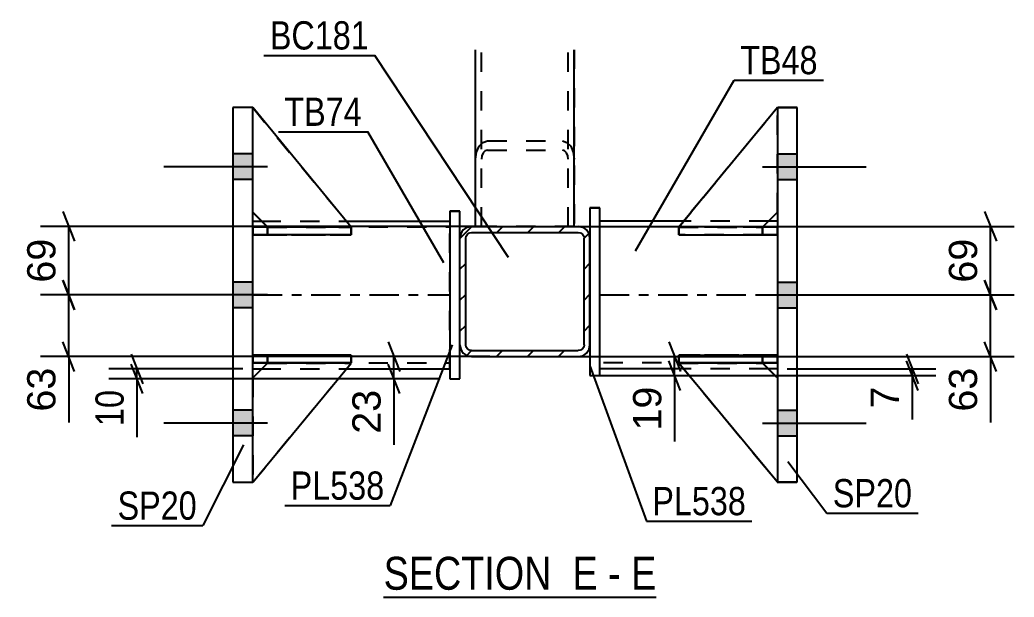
# Model space of a CAD drawing. Header units: millimetres. Extents: x 0 to 841, y 0 to 594.
# Drawn here: x 150.9 to 251.7, y 130.9 to 189.4 of the extents above; entities that cross this region are included whole.
import ezdxf

# ---------------------------------------------------------------- set-up
doc = ezdxf.new("R2010")
doc.units = ezdxf.units.MM
doc.linetypes.add('DXK_LINE_DOT2', pattern=[3.9198, 1.9599, -1.9599])
doc.linetypes.add('DXK_LINE_DOT3', pattern=[5.9187, 2.979, -0.9799, 0.9799, -0.9799])
doc.styles.add('Arial', font='ARIAL.TTF', dxfattribs={"height": 0.2})
doc.styles.add('Arial Narrow', font='ARIALN.TTF', dxfattribs={"height": 0.2})

# ---------------------------------------------------------------- blocks, each defined once
blk = doc.blocks.new('Unknown-318892525-48 - 3284')
at = {"color": 6, "linetype": 'Continuous'}
blk.add_line((187.8, 130.89), (215.44, 130.89), dxfattribs=at)
at = {"color": 0, "linetype": 'Continuous'}
for points in [[(205.9, 131.64), (205.9, 135.14), (187.8, 135.14), (187.8, 131.64)], [(209.51, 131.64), (209.51, 135.14), (206.95, 135.14), (206.95, 131.64)], [(211.84, 131.64), (211.84, 135.14), (210.56, 135.14), (210.56, 131.64)], [(215.44, 131.64), (215.44, 135.14), (212.89, 135.14), (212.89, 131.64)]]:
    blk.add_wipeout(points, dxfattribs=at)
at = {"color": 7, "linetype": 'Continuous', "style": 'Arial Narrow'}
for s, p in [('SECTION ', (187.8, 131.64)), ('E', (206.95, 131.64)), ('E', (212.89, 131.64)), ('-', (210.56, 131.64))]:
    blk.add_text(s, height=3.34, dxfattribs=at).set_placement(p)
blk = doc.blocks.new('Part-318892525-3475 - 3284')
at = {"color": 2, "linetype": 'Continuous'}
for p, q in [((194.52, 170.04), (195.52, 170.04)), ((194.52, 170.04), (194.52, 153.04)), ((195.52, 153.04), (195.52, 170.04)), ((194.52, 153.04), (195.52, 153.04))]:
    blk.add_line(p, q, dxfattribs=at)
at = {"color": 7, "linetype": 'DXK_LINE_DOT2'}
for p, q in [((195.52, 170.04), (194.52, 170.04)), ((194.52, 153.04), (195.52, 153.04))]:
    blk.add_line(p, q, dxfattribs=at)
blk = doc.blocks.new('Part-318892525-3411 - 3284')
at = {"color": 2, "linetype": 'Continuous'}
for p, q in [((176.02, 154.63), (174.52, 153.13)), ((174.52, 142.54), (184.52, 154.63)), ((184.52, 154.63), (176.02, 154.63)), ((176.02, 154.63), (176.02, 154.63)), ((184.52, 154.63), (184.52, 154.63))]:
    blk.add_line(p, q, dxfattribs=at)
at = {"color": 7, "linetype": 'DXK_LINE_DOT2'}
for p, q in [((174.52, 153.13), (176.02, 154.63)), ((174.52, 142.54), (184.52, 154.63)), ((176.02, 154.63), (184.52, 154.63)), ((174.52, 153.13), (174.52, 142.54))]:
    blk.add_line(p, q, dxfattribs=at)
blk = doc.blocks.new('Part-318892525-3443 - 3284')
at = {"color": 2, "linetype": 'Continuous'}
for p, q in [((227.72, 180.54), (229.72, 180.54)), ((227.72, 180.54), (227.72, 180.54)), ((227.72, 180.54), (227.72, 142.54)), ((229.72, 180.54), (229.72, 180.54)), ((229.72, 142.54), (229.72, 180.54)), ((229.72, 142.54), (227.72, 142.54))]:
    blk.add_line(p, q, dxfattribs=at)
at = {"color": 7, "linetype": 'DXK_LINE_DOT2'}
for p, q in [((229.72, 180.54), (227.72, 180.54)), ((227.72, 142.54), (227.72, 142.54)), ((227.72, 142.54), (229.72, 142.54)), ((229.72, 142.54), (229.72, 142.54))]:
    blk.add_line(p, q, dxfattribs=at)
blk = doc.blocks.new('Bolt-318892525-3306 - 3284')
at = {"linetype": 'Continuous'}
for points in [[(174.52, 173.24), (174.52, 175.84), (172.52, 175.84), (172.52, 173.24)], [(174.52, 173.24), (174.52, 175.84), (172.52, 175.84), (172.52, 173.24)], [(174.52, 173.24), (174.52, 175.84), (172.52, 175.84), (172.52, 173.24)], [(174.52, 160.24), (174.52, 162.84), (172.52, 162.84), (172.52, 160.24)], [(174.52, 160.24), (174.52, 162.84), (172.52, 162.84), (172.52, 160.24)], [(174.52, 147.24), (174.52, 149.84), (172.52, 149.84), (172.52, 147.24)], [(174.52, 147.24), (174.52, 149.84), (172.52, 149.84), (172.52, 147.24)], [(174.52, 147.24), (174.52, 149.84), (172.52, 149.84), (172.52, 147.24)]]:
    blk.add_hatch(color=1, dxfattribs=at).paths.add_polyline_path(points)
at = {"color": 1, "linetype": 'Continuous'}
for p, q in [((174.52, 175.84), (172.52, 175.84)), ((174.52, 175.84), (172.52, 175.84)), ((174.52, 175.84), (172.52, 175.84)), ((176.02, 174.54), (165.52, 174.54)), ((176.02, 174.54), (165.52, 174.54)), ((176.02, 174.54), (165.52, 174.54)), ((174.52, 173.24), (172.52, 173.24)), ((174.52, 173.24), (172.52, 173.24)), ((174.52, 173.24), (172.52, 173.24)), ((174.52, 162.84), (172.52, 162.84)), ((174.52, 162.84), (172.52, 162.84)), ((176.02, 161.54), (165.52, 161.54)), ((176.02, 161.54), (165.52, 161.54)), ((174.52, 160.24), (172.52, 160.24)), ((174.52, 160.24), (172.52, 160.24)), ((174.52, 149.84), (172.52, 149.84)), ((174.52, 149.84), (172.52, 149.84)), ((174.52, 149.84), (172.52, 149.84)), ((176.02, 148.54), (165.52, 148.54)), ((176.02, 148.54), (165.52, 148.54)), ((176.02, 148.54), (165.52, 148.54)), ((174.52, 147.24), (172.52, 147.24)), ((174.52, 147.24), (172.52, 147.24)), ((174.52, 147.24), (172.52, 147.24))]:
    blk.add_line(p, q, dxfattribs=at)
blk = doc.blocks.new('Part-318892525-3425 - 3284')
at = {"color": 2, "linetype": 'Continuous'}
for p, q in [((174.52, 180.54), (174.52, 180.54)), ((174.52, 180.54), (174.52, 180.54)), ((184.52, 168.43), (174.52, 180.54)), ((176.01, 168.44), (174.52, 169.93)), ((183.27, 168.43), (184.52, 168.43)), ((184.52, 168.43), (184.52, 168.43))]:
    blk.add_line(p, q, dxfattribs=at)
at = {"color": 7, "linetype": 'DXK_LINE_DOT2'}
for p, q in [((174.52, 169.93), (174.52, 180.54)), ((174.52, 180.54), (184.52, 168.43)), ((176.02, 168.43), (174.52, 169.93)), ((176.02, 168.43), (176.01, 168.44)), ((184.52, 168.43), (176.02, 168.43)), ((176.02, 168.43), (176.02, 168.43)), ((176.02, 168.43), (183.27, 168.43))]:
    blk.add_line(p, q, dxfattribs=at)
blk = doc.blocks.new('Bolt-318892525-3307 - 3284')
at = {"linetype": 'Continuous'}
for points in [[(229.72, 173.24), (229.72, 175.84), (227.72, 175.84), (227.72, 173.24)], [(229.72, 173.24), (229.72, 175.84), (227.72, 175.84), (227.72, 173.24)], [(229.72, 173.24), (229.72, 175.84), (227.72, 175.84), (227.72, 173.24)], [(229.72, 160.24), (229.72, 162.84), (227.72, 162.84), (227.72, 160.24)], [(229.72, 160.24), (229.72, 162.84), (227.72, 162.84), (227.72, 160.24)], [(229.72, 147.24), (229.72, 149.84), (227.72, 149.84), (227.72, 147.24)], [(229.72, 147.24), (229.72, 149.84), (227.72, 149.84), (227.72, 147.24)], [(229.72, 147.24), (229.72, 149.84), (227.72, 149.84), (227.72, 147.24)]]:
    blk.add_hatch(color=1, dxfattribs=at).paths.add_polyline_path(points)
at = {"color": 1, "linetype": 'Continuous'}
for p, q in [((227.72, 175.84), (229.72, 175.84)), ((227.72, 175.84), (229.72, 175.84)), ((227.72, 175.84), (229.72, 175.84)), ((226.22, 174.54), (236.72, 174.54)), ((226.22, 174.54), (236.72, 174.54)), ((226.22, 174.54), (236.72, 174.54)), ((227.72, 173.24), (229.72, 173.24)), ((227.72, 173.24), (229.72, 173.24)), ((227.72, 173.24), (229.72, 173.24)), ((227.72, 162.84), (229.72, 162.84)), ((227.72, 162.84), (229.72, 162.84)), ((226.22, 161.54), (236.72, 161.54)), ((226.22, 161.54), (236.72, 161.54)), ((227.72, 160.24), (229.72, 160.24)), ((227.72, 160.24), (229.72, 160.24)), ((227.72, 149.84), (229.72, 149.84)), ((227.72, 149.84), (229.72, 149.84)), ((227.72, 149.84), (229.72, 149.84)), ((226.22, 148.54), (236.72, 148.54)), ((226.22, 148.54), (236.72, 148.54)), ((226.22, 148.54), (236.72, 148.54)), ((227.72, 147.24), (229.72, 147.24)), ((227.72, 147.24), (229.72, 147.24)), ((227.72, 147.24), (229.72, 147.24))]:
    blk.add_line(p, q, dxfattribs=at)
blk = doc.blocks.new('Part-318892525-3420 - 3284')
at = {"color": 7, "linetype": 'DXK_LINE_DOT2'}
for p, q in [((217.72, 167.64), (217.72, 168.44)), ((217.72, 168.44), (226.22, 168.44)), ((227.72, 168.44), (217.72, 168.44)), ((226.22, 167.64), (226.22, 168.44)), ((226.22, 168.44), (227.72, 168.44)), ((227.72, 167.64), (227.72, 168.44)), ((227.72, 167.64), (227.72, 168.44)), ((227.72, 168.44), (227.72, 168.44)), ((226.22, 167.64), (217.72, 167.64)), ((217.72, 167.64), (227.72, 167.64)), ((227.72, 167.64), (226.22, 167.64)), ((227.72, 167.64), (227.72, 167.64))]:
    blk.add_line(p, q, dxfattribs=at)
blk = doc.blocks.new('Part-318892525-3318 - 3284')
at = {"linetype": 'Continuous'}
h = blk.add_hatch(dxfattribs=at)
h.set_pattern_fill('', scale=0.7, style=0, pattern_type=0)
h.set_pattern_definition([(45, (196.723, 168.4853), (-1.57154, 1.57154), [])])
h.paths.add_polyline_path([(207.52, 168.49), (196.72, 168.49), (196.26, 168.39), (195.87, 168.13), (195.61, 167.74), (195.52, 167.29), (195.52, 156.49), (195.61, 156.03), (195.87, 155.64), (196.26, 155.38), (196.72, 155.29), (207.52, 155.29), (207.98, 155.38), (208.37, 155.64), (208.63, 156.03), (208.72, 156.49), (208.72, 167.29), (208.63, 167.74), (208.37, 168.13), (207.98, 168.39)])
h.paths.add_polyline_path([(208.08, 167.51), (208.12, 167.29), (208.12, 156.49), (208.08, 156.26), (207.95, 156.06), (207.75, 155.93), (207.52, 155.89), (196.72, 155.89), (196.49, 155.93), (196.3, 156.06), (196.17, 156.26), (196.12, 156.49), (196.12, 167.29), (196.17, 167.51), (196.3, 167.71), (196.49, 167.84), (196.72, 167.89), (207.52, 167.89), (207.75, 167.84), (207.95, 167.71)])
at = {"color": 2, "linetype": 'Continuous'}
for p, q in [((196.72, 168.49), (196.26, 168.39)), ((196.72, 168.49), (207.52, 168.49)), ((207.98, 168.39), (207.52, 168.49)), ((195.61, 167.74), (195.52, 167.29)), ((196.12, 167.29), (196.17, 167.51)), ((196.17, 167.51), (196.3, 167.71)), ((196.3, 167.71), (196.49, 167.84)), ((196.49, 167.84), (196.72, 167.89)), ((196.72, 167.89), (207.52, 167.89)), ((207.52, 167.89), (207.75, 167.84)), ((207.75, 167.84), (207.95, 167.71)), ((207.95, 167.71), (208.08, 167.51)), ((208.08, 167.51), (208.12, 167.29)), ((208.72, 167.29), (208.63, 167.74)), ((195.52, 156.49), (195.52, 167.29)), ((196.12, 156.49), (196.12, 167.29)), ((208.12, 156.49), (208.12, 167.29)), ((208.72, 156.49), (208.72, 167.29)), ((195.52, 156.49), (195.61, 156.03)), ((196.17, 156.26), (196.12, 156.49)), ((196.3, 156.06), (196.17, 156.26)), ((208.08, 156.26), (207.95, 156.06)), ((208.12, 156.49), (208.08, 156.26)), ((208.63, 156.03), (208.72, 156.49)), ((196.26, 155.38), (196.72, 155.29)), ((196.49, 155.93), (196.3, 156.06)), ((196.72, 155.89), (196.49, 155.93)), ((196.72, 155.89), (207.52, 155.89)), ((196.72, 155.29), (207.52, 155.29)), ((207.75, 155.93), (207.52, 155.89)), ((207.52, 155.29), (207.98, 155.38)), ((207.95, 156.06), (207.75, 155.93))]:
    blk.add_line(p, q, dxfattribs=at)
for centre, start, end in [((196.72, 167.29), 112.5, 157.5), ((207.52, 167.29), 22.5, 67.5), ((196.72, 156.49), 202.5, 247.5), ((207.52, 156.49), 292.5, 337.5)]:
    blk.add_arc(centre, 1.2, start, end, dxfattribs=at)
blk = doc.blocks.new('Part-318892525-3410 - 3284')
at = {"color": 7, "linetype": 'DXK_LINE_DOT2'}
for p, q in [((174.52, 169.93), (174.52, 180.54)), ((174.52, 180.54), (184.52, 168.43)), ((174.52, 180.54), (184.52, 168.43)), ((176.02, 168.43), (174.52, 169.93)), ((176.02, 168.43), (174.52, 169.93)), ((184.52, 168.43), (176.02, 168.43)), ((176.02, 168.43), (176.02, 168.43)), ((176.02, 168.43), (184.52, 168.43)), ((184.52, 168.43), (184.52, 168.43))]:
    blk.add_line(p, q, dxfattribs=at)
blk = doc.blocks.new('Part-318892525-3476 - 3284')
at = {"color": 7, "linetype": 'DXK_LINE_DOT2'}
for p, q in [((174.52, 168.44), (176.02, 168.44)), ((184.29, 168.44), (174.52, 168.44)), ((174.52, 168.44), (174.52, 168.44)), ((174.52, 168.44), (174.52, 167.64)), ((174.52, 168.44), (174.52, 167.64)), ((176.02, 168.44), (184.52, 168.44)), ((176.02, 168.44), (176.02, 167.64)), ((184.52, 168.44), (184.52, 167.64)), ((176.02, 167.64), (174.52, 167.64)), ((174.52, 167.64), (184.52, 167.64)), ((174.52, 167.64), (174.52, 167.64)), ((184.52, 167.64), (176.02, 167.64))]:
    blk.add_line(p, q, dxfattribs=at)
blk = doc.blocks.new('Part-318892525-3412 - 3284')
at = {"color": 7, "linetype": 'DXK_LINE_DOT2'}
for p, q in [((176.02, 154.63), (174.52, 153.13)), ((174.52, 142.54), (184.52, 154.63)), ((174.52, 153.13), (176.02, 154.63)), ((174.52, 142.54), (184.52, 154.63)), ((184.52, 154.63), (176.02, 154.63)), ((176.02, 154.63), (176.02, 154.63)), ((176.02, 154.63), (184.52, 154.63)), ((184.52, 154.63), (184.52, 154.63)), ((174.52, 153.13), (174.52, 142.54))]:
    blk.add_line(p, q, dxfattribs=at)
blk = doc.blocks.new('Part-318892525-3477 - 3284')
at = {"color": 7, "linetype": 'DXK_LINE_DOT2'}
for p, q in [((174.52, 155.44), (176.02, 155.44)), ((184.52, 155.44), (174.52, 155.44)), ((174.52, 155.44), (174.52, 155.44)), ((174.52, 155.44), (174.52, 154.64)), ((174.52, 155.44), (174.52, 154.64)), ((176.02, 155.44), (184.52, 155.44)), ((176.02, 155.44), (176.02, 154.64)), ((184.52, 155.44), (184.52, 154.64)), ((176.02, 154.64), (174.52, 154.64)), ((174.52, 154.64), (184.52, 154.64)), ((174.52, 154.64), (174.52, 154.64)), ((184.52, 154.64), (176.02, 154.64))]:
    blk.add_line(p, q, dxfattribs=at)
blk = doc.blocks.new('Part-318892525-3417 - 3284')
at = {"color": 2, "linetype": 'Continuous'}
for p, q in [((174.52, 169.04), (175.41, 169.04)), ((184.02, 169.04), (194.52, 169.04)), ((174.52, 154.04), (175.43, 154.04)), ((184.03, 154.04), (194.52, 154.04))]:
    blk.add_line(p, q, dxfattribs=at)
at = {"color": 7, "linetype": 'DXK_LINE_DOT2'}
for p, q in [((174.52, 154.04), (174.52, 169.04)), ((174.52, 168.44), (194.52, 168.44)), ((175.41, 169.04), (184.02, 169.04)), ((194.52, 154.04), (194.52, 169.04)), ((174.52, 154.64), (194.52, 154.64)), ((175.43, 154.04), (184.03, 154.04))]:
    blk.add_line(p, q, dxfattribs=at)
at = {"color": 7, "linetype": 'DXK_LINE_DOT3'}
blk.add_line((174.52, 161.54), (194.52, 161.54), dxfattribs=at)
blk = doc.blocks.new('Part-318892525-3418 - 3284')
at = {"color": 2, "linetype": 'Continuous'}
for p, q in [((217.73, 168.44), (217.72, 168.44)), ((217.72, 168.44), (217.72, 167.64)), ((227.72, 168.44), (218.97, 168.44)), ((227.72, 168.44), (227.72, 168.44)), ((227.72, 168.44), (227.72, 167.64)), ((217.72, 167.64), (227.72, 167.64))]:
    blk.add_line(p, q, dxfattribs=at)
at = {"color": 7, "linetype": 'DXK_LINE_DOT2'}
for p, q in [((218.97, 168.44), (217.73, 168.44)), ((226.22, 168.44), (217.73, 168.44)), ((226.22, 168.44), (227.72, 168.44)), ((226.22, 168.44), (226.22, 167.64)), ((227.72, 168.44), (227.72, 168.44)), ((217.72, 167.64), (226.22, 167.64)), ((226.22, 167.64), (227.72, 167.64))]:
    blk.add_line(p, q, dxfattribs=at)
blk = doc.blocks.new('Part-318892525-3421 - 3284')
at = {"color": 7, "linetype": 'DXK_LINE_DOT2'}
for p, q in [((217.72, 154.64), (217.72, 155.44)), ((217.72, 155.44), (226.22, 155.44)), ((227.72, 155.44), (217.72, 155.44)), ((226.22, 154.64), (226.22, 155.44)), ((226.22, 155.44), (227.72, 155.44)), ((227.72, 154.64), (227.72, 155.44)), ((227.72, 154.64), (227.72, 155.44)), ((227.72, 155.44), (227.72, 155.44)), ((226.22, 154.64), (217.72, 154.64)), ((217.72, 154.64), (227.72, 154.64)), ((227.72, 154.64), (226.22, 154.64)), ((227.72, 154.64), (227.72, 154.64))]:
    blk.add_line(p, q, dxfattribs=at)
blk = doc.blocks.new('Part-318892525-3422 - 3284')
at = {"color": 2, "linetype": 'Continuous'}
for p, q in [((227.72, 180.54), (217.72, 168.43)), ((227.72, 180.54), (227.72, 180.54)), ((227.72, 180.54), (227.72, 180.54)), ((226.23, 168.44), (227.72, 169.93)), ((218.97, 168.43), (217.72, 168.43)), ((217.72, 168.43), (217.72, 168.43))]:
    blk.add_line(p, q, dxfattribs=at)
at = {"color": 7, "linetype": 'DXK_LINE_DOT2'}
for p, q in [((227.72, 180.54), (217.72, 168.43)), ((227.72, 169.93), (227.72, 180.54)), ((226.22, 168.43), (227.72, 169.93)), ((226.22, 168.43), (217.72, 168.43)), ((226.22, 168.43), (218.97, 168.43)), ((226.22, 168.43), (226.23, 168.44)), ((226.22, 168.43), (226.22, 168.43))]:
    blk.add_line(p, q, dxfattribs=at)
blk = doc.blocks.new('Part-318892525-3423 - 3284')
at = {"color": 7, "linetype": 'DXK_LINE_DOT2'}
for p, q in [((227.72, 180.54), (217.72, 168.43)), ((217.72, 168.43), (227.72, 180.54)), ((227.72, 169.93), (227.72, 180.54)), ((226.22, 168.43), (227.72, 169.93)), ((226.22, 168.43), (227.72, 169.93)), ((217.72, 168.43), (226.22, 168.43)), ((217.72, 168.43), (217.72, 168.43)), ((226.22, 168.43), (217.72, 168.43)), ((226.22, 168.43), (226.22, 168.43))]:
    blk.add_line(p, q, dxfattribs=at)
blk = doc.blocks.new('Part-318892525-3424 - 3284')
at = {"color": 2, "linetype": 'Continuous'}
for p, q in [((217.72, 154.63), (217.72, 154.63)), ((226.22, 154.63), (217.72, 154.63)), ((227.72, 142.54), (217.72, 154.63)), ((226.22, 154.63), (226.22, 154.63)), ((226.22, 154.63), (227.72, 153.13))]:
    blk.add_line(p, q, dxfattribs=at)
at = {"color": 7, "linetype": 'DXK_LINE_DOT2'}
for p, q in [((217.72, 154.63), (226.22, 154.63)), ((227.72, 142.54), (217.72, 154.63)), ((226.22, 154.63), (227.72, 153.13)), ((227.72, 153.13), (227.72, 142.54))]:
    blk.add_line(p, q, dxfattribs=at)
blk = doc.blocks.new('Part-318892525-3429 - 3284')
at = {"color": 7, "linetype": 'DXK_LINE_DOT2'}
for p, q in [((197.12, 168.49), (197.12, 186.42)), ((197.72, 168.49), (197.72, 186.42)), ((206.52, 168.49), (206.52, 186.42)), ((207.12, 186.42), (207.12, 168.49)), ((207.12, 168.49), (197.12, 168.49))]:
    blk.add_line(p, q, dxfattribs=at)
blk = doc.blocks.new('Part-318892525-3431 - 3284')
at = {"color": 2, "linetype": 'Continuous'}
for p, q in [((217.72, 155.44), (227.72, 155.44)), ((217.72, 155.44), (217.72, 154.64)), ((227.72, 155.44), (227.72, 155.44)), ((227.72, 154.64), (227.72, 155.44)), ((227.72, 154.64), (217.72, 154.64))]:
    blk.add_line(p, q, dxfattribs=at)
at = {"color": 7, "linetype": 'DXK_LINE_DOT2'}
for p, q in [((226.22, 155.44), (217.72, 155.44)), ((227.72, 155.44), (226.22, 155.44)), ((226.22, 155.44), (226.22, 154.64)), ((227.72, 155.44), (227.72, 155.44)), ((217.72, 154.64), (226.22, 154.64)), ((226.22, 154.64), (227.72, 154.64))]:
    blk.add_line(p, q, dxfattribs=at)
blk = doc.blocks.new('Part-318892525-3438 - 3284')
at = {"color": 2, "linetype": 'Continuous'}
for p, q in [((172.52, 180.54), (172.52, 142.54)), ((174.52, 180.54), (172.52, 180.54)), ((174.52, 142.54), (174.52, 180.54)), ((172.52, 142.54), (174.52, 142.54))]:
    blk.add_line(p, q, dxfattribs=at)
blk = doc.blocks.new('Part-318892525-3444 - 3284')
at = {"color": 2, "linetype": 'Continuous'}
for p, q in [((174.52, 167.64), (174.52, 168.44)), ((174.52, 168.44), (183.27, 168.44)), ((184.52, 168.44), (184.51, 168.44)), ((184.52, 167.64), (184.52, 168.44)), ((184.52, 167.64), (174.52, 167.64)), ((174.52, 167.64), (174.52, 167.64))]:
    blk.add_line(p, q, dxfattribs=at)
at = {"color": 7, "linetype": 'DXK_LINE_DOT2'}
for p, q in [((176.02, 168.44), (174.52, 168.44)), ((176.02, 167.64), (176.02, 168.44)), ((176.02, 168.44), (184.51, 168.44)), ((174.52, 167.64), (176.02, 167.64)), ((176.02, 167.64), (184.52, 167.64))]:
    blk.add_line(p, q, dxfattribs=at)
blk = doc.blocks.new('Part-318892525-3445 - 3284')
at = {"color": 2, "linetype": 'Continuous'}
for p, q in [((174.52, 154.64), (174.52, 155.44)), ((184.52, 155.44), (174.52, 155.44)), ((184.52, 154.64), (184.52, 155.44)), ((184.52, 154.64), (174.52, 154.64)), ((174.52, 154.64), (174.52, 154.64))]:
    blk.add_line(p, q, dxfattribs=at)
at = {"color": 7, "linetype": 'DXK_LINE_DOT2'}
for p, q in [((176.02, 155.44), (174.52, 155.44)), ((176.02, 154.64), (176.02, 155.44)), ((184.52, 155.44), (176.02, 155.44)), ((174.52, 154.64), (176.02, 154.64)), ((176.02, 154.64), (184.52, 154.64))]:
    blk.add_line(p, q, dxfattribs=at)
blk = doc.blocks.new('Part-318892525-3448 - 3284')
at = {"color": 2, "linetype": 'Continuous'}
for p, q in [((197.12, 168.49), (197.12, 186.42)), ((207.12, 168.49), (207.12, 186.42))]:
    blk.add_line(p, q, dxfattribs=at)
at = {"color": 7, "linetype": 'DXK_LINE_DOT2'}
for p, q in [((197.72, 168.49), (197.72, 186.42)), ((206.52, 168.49), (206.52, 186.42)), ((197.21, 176.01), (197.47, 176.62)), ((197.47, 176.62), (197.86, 177.02)), ((197.86, 177.02), (198.32, 177.16)), ((198.32, 177.16), (205.92, 177.16)), ((205.92, 177.16), (206.38, 177.02)), ((206.38, 177.02), (206.77, 176.62)), ((206.77, 176.62), (207.03, 176.01)), ((197.12, 175.3), (197.21, 176.01)), ((197.77, 175.66), (197.72, 175.3)), ((197.9, 175.96), (197.77, 175.66)), ((198.09, 176.16), (197.9, 175.96)), ((198.32, 176.23), (198.09, 176.16)), ((198.32, 176.23), (205.92, 176.23)), ((206.15, 176.16), (205.92, 176.23)), ((206.35, 175.96), (206.15, 176.16)), ((206.48, 175.66), (206.35, 175.96)), ((206.52, 175.3), (206.48, 175.66)), ((207.03, 176.01), (207.12, 175.3)), ((207.12, 168.49), (197.12, 168.49))]:
    blk.add_line(p, q, dxfattribs=at)
blk = doc.blocks.new('Part-318892525-3460 - 3284')
at = {"color": 7, "linetype": 'DXK_LINE_DOT2'}
for p, q in [((217.72, 154.63), (226.22, 154.63)), ((227.72, 142.54), (217.72, 154.63)), ((217.72, 154.63), (217.72, 154.63)), ((226.22, 154.63), (217.72, 154.63)), ((217.72, 154.63), (227.72, 142.54)), ((226.22, 154.63), (227.72, 153.13)), ((226.22, 154.63), (226.22, 154.63)), ((227.72, 153.13), (226.22, 154.63)), ((227.72, 153.13), (227.72, 142.54))]:
    blk.add_line(p, q, dxfattribs=at)
blk = doc.blocks.new('Part-318892525-3465 - 3284')
at = {"color": 2, "linetype": 'Continuous'}
for p, q in [((218.23, 169.04), (209.72, 169.04)), ((227.72, 169.04), (226.83, 169.04)), ((218.21, 154.04), (209.72, 154.04)), ((227.72, 154.04), (226.82, 154.04))]:
    blk.add_line(p, q, dxfattribs=at)
at = {"color": 7, "linetype": 'DXK_LINE_DOT2'}
for p, q in [((209.72, 154.04), (209.72, 169.04)), ((227.72, 168.44), (209.72, 168.44)), ((226.83, 169.04), (218.23, 169.04)), ((227.72, 169.04), (227.72, 154.04)), ((227.72, 154.64), (209.72, 154.64)), ((226.82, 154.04), (218.21, 154.04))]:
    blk.add_line(p, q, dxfattribs=at)
at = {"color": 7, "linetype": 'DXK_LINE_DOT3'}
blk.add_line((209.72, 161.54), (227.72, 161.54), dxfattribs=at)
blk = doc.blocks.new('Part-318892525-3470 - 3284')
at = {"color": 2, "linetype": 'Continuous'}
for p, q in [((208.72, 170.38), (209.72, 170.38)), ((208.72, 170.38), (208.72, 153.38)), ((209.72, 153.38), (209.72, 170.38)), ((208.72, 153.38), (209.72, 153.38))]:
    blk.add_line(p, q, dxfattribs=at)
at = {"color": 7, "linetype": 'DXK_LINE_DOT2'}
for p, q in [((209.72, 170.38), (208.72, 170.38)), ((208.72, 153.38), (209.72, 153.38))]:
    blk.add_line(p, q, dxfattribs=at)
blk = doc.blocks.new('StraightDimension-318892525-3507 - 3284')
at = {"color": 7, "linetype": 'Continuous'}
for p, q in [((216.7, 156.79), (217.9, 153.79)), ((207.25, 155.29), (219.7, 155.29)), ((217.3, 153.36), (217.3, 155.29)), ((217.9, 151.86), (216.7, 154.86)), ((209.72, 153.36), (219.7, 153.36)), ((217.3, 153.36), (217.3, 146.67)), ((217.3, 153.36), (217.3, 146.67))]:
    blk.add_line(p, q, dxfattribs=at)
at = {"color": 0}
blk.add_wipeout([(216.55, 152.84), (212.35, 152.84), (212.35, 147.19), (216.55, 147.19)], dxfattribs=at)
at = {"color": 3, "style": 'Arial'}
blk.add_text('19', height=2.865, rotation=90.0002, dxfattribs=at).set_placement((215.95, 147.79))
blk = doc.blocks.new('StraightDimension-318892525-3500 - 3284')
at = {"color": 7, "linetype": 'Continuous'}
for p, q in [((240.8, 155.53), (242, 152.53)), ((242, 151.86), (240.8, 154.86)), ((210.72, 153.36), (243.8, 153.36)), ((228.72, 154.03), (243.8, 154.03)), ((241.4, 153.36), (241.4, 154.03)), ((241.4, 153.36), (241.4, 148.89)), ((241.4, 153.36), (241.4, 148.89))]:
    blk.add_line(p, q, dxfattribs=at)
at = {"color": 0}
blk.add_wipeout([(240.65, 152.84), (236.45, 152.84), (236.45, 149.42), (240.65, 149.42)], dxfattribs=at)
at = {"color": 3, "style": 'Arial'}
blk.add_text('7', height=2.87, rotation=90.0002, dxfattribs=at).set_placement((240.05, 150.02))
blk = doc.blocks.new('StraightDimension-318892525-3551 - 3284')
at = {"color": 7, "linetype": 'Continuous'}
for p, q in [((155.27, 169.99), (156.47, 166.99)), ((198.56, 168.49), (153.02, 168.49)), ((155.87, 161.54), (155.87, 168.49)), ((156.47, 160.04), (155.27, 163.04)), ((171.52, 161.54), (153.02, 161.54))]:
    blk.add_line(p, q, dxfattribs=at)
at = {"color": 0}
blk.add_wipeout([(155.12, 167.83), (150.92, 167.83), (150.92, 162.19), (155.12, 162.19)], dxfattribs=at)
at = {"color": 3, "style": 'Arial'}
blk.add_text('69', height=2.865, rotation=90.0002, dxfattribs=at).set_placement((154.52, 162.79))
blk = doc.blocks.new('StraightDimension-318892525-3493 - 3284')
at = {"color": 7, "linetype": 'Continuous'}
for p, q in [((162.19, 155.53), (163.39, 152.53)), ((163.39, 151.53), (162.19, 154.53)), ((173.52, 154.03), (159.94, 154.03)), ((162.79, 153.03), (162.79, 154.03)), ((193.52, 153.03), (159.94, 153.03)), ((162.79, 153.03), (162.79, 147.12)), ((162.79, 153.03), (162.79, 147.12))]:
    blk.add_line(p, q, dxfattribs=at)
at = {"color": 0}
blk.add_wipeout([(162.03, 152.5), (157.83, 152.5), (157.83, 147.65), (162.03, 147.65)], dxfattribs=at)
at = {"color": 3, "style": 'Arial Narrow'}
blk.add_text('10', height=2.863, rotation=90.0002, dxfattribs=at).set_placement((161.44, 148.25))
blk = doc.blocks.new('StraightDimension-318892525-3529 - 3284')
at = {"color": 7, "linetype": 'Continuous'}
for p, q in [((248.72, 163.04), (249.92, 160.04)), ((230.72, 161.54), (251.72, 161.54)), ((249.32, 155.29), (249.32, 161.54)), ((249.92, 153.79), (248.72, 156.79)), ((205.41, 155.29), (251.72, 155.29)), ((249.32, 155.29), (249.32, 148.59)), ((249.32, 155.29), (249.32, 148.59))]:
    blk.add_line(p, q, dxfattribs=at)
at = {"color": 0}
blk.add_wipeout([(248.57, 154.76), (244.37, 154.76), (244.37, 149.11), (248.57, 149.11)], dxfattribs=at)
at = {"color": 3, "style": 'Arial'}
blk.add_text('63', height=2.865, rotation=90.0002, dxfattribs=at).set_placement((247.97, 149.71))
blk = doc.blocks.new('StraightDimension-318892525-3515 - 3284')
at = {"color": 7, "linetype": 'Continuous'}
for p, q in [((248.72, 169.99), (249.92, 166.99)), ((205.41, 168.49), (251.72, 168.49)), ((249.32, 161.54), (249.32, 168.49)), ((249.92, 160.04), (248.72, 163.04)), ((230.72, 161.54), (251.72, 161.54))]:
    blk.add_line(p, q, dxfattribs=at)
at = {"color": 0}
blk.add_wipeout([(248.57, 167.83), (244.37, 167.83), (244.37, 162.19), (248.57, 162.19)], dxfattribs=at)
at = {"color": 3, "style": 'Arial'}
blk.add_text('69', height=2.865, rotation=90.0002, dxfattribs=at).set_placement((247.97, 162.79))
blk = doc.blocks.new('StraightDimension-318892525-3543 - 3284')
at = {"color": 7, "linetype": 'Continuous'}
for p, q in [((188.24, 156.79), (189.44, 153.79)), ((195.72, 155.29), (185.99, 155.29)), ((188.84, 153.03), (188.84, 155.29)), ((189.44, 151.53), (188.24, 154.53)), ((193.52, 153.03), (185.99, 153.03)), ((188.84, 153.03), (188.84, 146.33)), ((188.84, 153.03), (188.84, 146.33))]:
    blk.add_line(p, q, dxfattribs=at)
at = {"color": 0}
blk.add_wipeout([(188.09, 152.5), (183.89, 152.5), (183.89, 146.86), (188.09, 146.86)], dxfattribs=at)
at = {"color": 3, "style": 'Arial'}
blk.add_text('23', height=2.865, rotation=90.0002, dxfattribs=at).set_placement((187.49, 147.46))
blk = doc.blocks.new('StraightDimension-318892525-3565 - 3284')
at = {"color": 7, "linetype": 'Continuous'}
for p, q in [((155.27, 163.04), (156.47, 160.04)), ((171.52, 161.54), (153.02, 161.54)), ((155.87, 155.29), (155.87, 161.54)), ((156.47, 153.79), (155.27, 156.79)), ((198.56, 155.29), (153.02, 155.29)), ((155.87, 155.29), (155.87, 148.59)), ((155.87, 155.29), (155.87, 148.59))]:
    blk.add_line(p, q, dxfattribs=at)
at = {"color": 0}
blk.add_wipeout([(155.12, 154.76), (150.92, 154.76), (150.92, 149.11), (155.12, 149.11)], dxfattribs=at)
at = {"color": 3, "style": 'Arial'}
blk.add_text('63', height=2.865, rotation=90.0002, dxfattribs=at).set_placement((154.52, 149.71))
blk = doc.blocks.new('Mark-318892525-3314 - 3284')
at = {"color": 30, "linetype": 'Continuous'}
for p in [(175.66, 185.84), (200.46, 165.33)]:
    blk.add_line(p, (186.91, 185.84), dxfattribs=at)
at = {"color": 0}
blk.add_wipeout([(186.31, 186.44), (186.31, 189.44), (176.26, 189.44), (176.26, 186.44)], dxfattribs=at)
blk.add_wipeout([(186.31, 186.44), (186.31, 189.44), (176.26, 189.44), (176.26, 186.44)], dxfattribs=at)
at = {"color": 3, "style": 'Arial Narrow'}
blk.add_text('BC181', height=2.863, dxfattribs=at).set_placement((176.26, 186.44))
blk = doc.blocks.new('Mark-318892525-3413 - 3284')
at = {"color": 30, "linetype": 'Continuous'}
for p in [(177.13, 178.09), (193.89, 164.79)]:
    blk.add_line(p, (186.19, 178.09), dxfattribs=at)
at = {"color": 0}
blk.add_wipeout([(185.59, 178.69), (185.59, 181.69), (177.73, 181.69), (177.73, 178.69)], dxfattribs=at)
blk.add_wipeout([(185.59, 178.69), (185.59, 181.69), (177.73, 181.69), (177.73, 178.69)], dxfattribs=at)
at = {"color": 3, "style": 'Arial Narrow'}
blk.add_text('TB74', height=2.863, dxfattribs=at).set_placement((177.73, 178.69))
blk = doc.blocks.new('Mark-318892525-3434 - 3284')
at = {"color": 30, "linetype": 'Continuous'}
for p in [(173.58, 146.34), (160.22, 138.14)]:
    blk.add_line(p, (169.46, 138.14), dxfattribs=at)
at = {"color": 0}
blk.add_wipeout([(168.86, 138.74), (168.86, 141.74), (160.82, 141.74), (160.82, 138.74)], dxfattribs=at)
blk.add_wipeout([(168.86, 138.74), (168.86, 141.74), (160.82, 141.74), (160.82, 138.74)], dxfattribs=at)
at = {"color": 3, "style": 'Arial Narrow'}
blk.add_text('SP20', height=2.863, dxfattribs=at).set_placement((160.82, 138.74))
blk = doc.blocks.new('Mark-318892525-3439 - 3284')
at = {"color": 30, "linetype": 'Continuous'}
for p, q in [((228.77, 144.66), (232.74, 139.4)), ((232.74, 139.4), (241.98, 139.4))]:
    blk.add_line(p, q, dxfattribs=at)
at = {"color": 0}
blk.add_wipeout([(241.38, 140), (241.38, 143), (233.34, 143), (233.34, 140)], dxfattribs=at)
blk.add_wipeout([(241.38, 140), (241.38, 143), (233.34, 143), (233.34, 140)], dxfattribs=at)
at = {"color": 3, "style": 'Arial Narrow'}
blk.add_text('SP20', height=2.863, dxfattribs=at).set_placement((233.34, 140))
blk = doc.blocks.new('Mark-318892525-3461 - 3284')
at = {"color": 30, "linetype": 'Continuous'}
for p, q in [((213.35, 166.01), (223.35, 183.33)), ((223.35, 183.33), (232.41, 183.33))]:
    blk.add_line(p, q, dxfattribs=at)
at = {"color": 0}
blk.add_wipeout([(231.81, 183.93), (231.81, 186.93), (223.95, 186.93), (223.95, 183.93)], dxfattribs=at)
blk.add_wipeout([(231.81, 183.93), (231.81, 186.93), (223.95, 186.93), (223.95, 183.93)], dxfattribs=at)
at = {"color": 3, "style": 'Arial Narrow'}
blk.add_text('TB48', height=2.863, dxfattribs=at).set_placement((223.95, 183.93))
blk = doc.blocks.new('Mark-318892525-3466 - 3284')
at = {"color": 30, "linetype": 'Continuous'}
for p, q in [((208.72, 154.35), (214.44, 138.6)), ((214.44, 138.6), (225.14, 138.6))]:
    blk.add_line(p, q, dxfattribs=at)
at = {"color": 0}
blk.add_wipeout([(224.54, 139.2), (224.54, 142.2), (215.04, 142.2), (215.04, 139.2)], dxfattribs=at)
blk.add_wipeout([(224.54, 139.2), (224.54, 142.2), (215.04, 142.2), (215.04, 139.2)], dxfattribs=at)
at = {"color": 3, "style": 'Arial Narrow'}
blk.add_text('PL538', height=2.863, dxfattribs=at).set_placement((215.04, 139.2))
blk = doc.blocks.new('Mark-318892525-3471 - 3284')
at = {"color": 30, "linetype": 'Continuous'}
for p in [(194.75, 156.47), (177.77, 140.17)]:
    blk.add_line(p, (188.47, 140.17), dxfattribs=at)
at = {"color": 0}
blk.add_wipeout([(187.87, 140.77), (187.87, 143.77), (178.37, 143.77), (178.37, 140.77)], dxfattribs=at)
blk.add_wipeout([(187.87, 140.77), (187.87, 143.77), (178.37, 143.77), (178.37, 140.77)], dxfattribs=at)
at = {"color": 3, "style": 'Arial Narrow'}
blk.add_text('PL538', height=2.863, dxfattribs=at).set_placement((178.37, 140.77))

msp = doc.modelspace()

# ---------------------------------------------------------------- block references
for name in ['Part-318892525-3429 - 3284', 'Part-318892525-3448 - 3284', 'Part-318892525-3438 - 3284', 'Part-318892525-3425 - 3284', 'Part-318892525-3410 - 3284', 'Part-318892525-3422 - 3284', 'Part-318892525-3423 - 3284', 'Part-318892525-3443 - 3284', 'Bolt-318892525-3306 - 3284', 'Bolt-318892525-3307 - 3284', 'Part-318892525-3470 - 3284', 'Part-318892525-3475 - 3284', 'Part-318892525-3417 - 3284', 'Part-318892525-3476 - 3284', 'Part-318892525-3444 - 3284', 'Part-318892525-3318 - 3284', 'Part-318892525-3465 - 3284', 'Part-318892525-3420 - 3284', 'Part-318892525-3418 - 3284', 'Part-318892525-3477 - 3284', 'Part-318892525-3445 - 3284', 'Part-318892525-3421 - 3284', 'Part-318892525-3431 - 3284', 'Part-318892525-3411 - 3284', 'Part-318892525-3412 - 3284', 'Part-318892525-3424 - 3284', 'Part-318892525-3460 - 3284', 'Unknown-318892525-48 - 3284']:
    msp.add_blockref(name, (0, 0))

# ---------------------------------------------------------------- next in the draw order: block references
for name in ['StraightDimension-318892525-3551 - 3284', 'StraightDimension-318892525-3507 - 3284', 'StraightDimension-318892525-3493 - 3284', 'Mark-318892525-3434 - 3284', 'Mark-318892525-3439 - 3284']:
    msp.add_blockref(name, (0, 0))

# ---------------------------------------------------------------- next in the draw order: block references
for name in ['Mark-318892525-3314 - 3284', 'StraightDimension-318892525-3543 - 3284', 'StraightDimension-318892525-3500 - 3284']:
    msp.add_blockref(name, (0, 0))

# ---------------------------------------------------------------- next in the draw order: block references
for name in ['Mark-318892525-3413 - 3284', 'StraightDimension-318892525-3565 - 3284', 'StraightDimension-318892525-3529 - 3284']:
    msp.add_blockref(name, (0, 0))

# ---------------------------------------------------------------- next in the draw order: block references
for name in ['StraightDimension-318892525-3515 - 3284', 'Mark-318892525-3471 - 3284', 'Mark-318892525-3466 - 3284']:
    msp.add_blockref(name, (0, 0))

# ---------------------------------------------------------------- next in the draw order: block references
msp.add_blockref('Mark-318892525-3461 - 3284', (0, 0))

doc.saveas('drawing.dxf')
